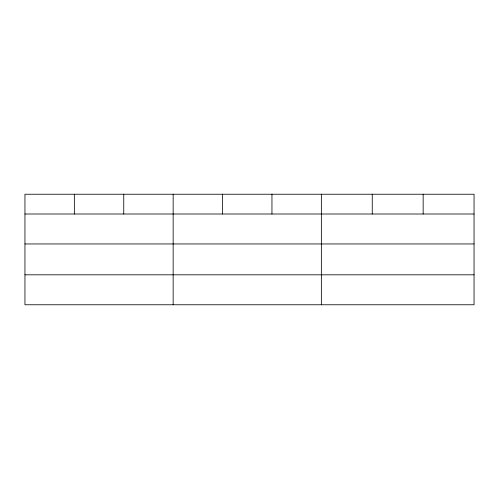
<?xml version="1.0" encoding="UTF-8"?>
<svg xmlns="http://www.w3.org/2000/svg" width="499" height="499" viewBox="0 0 499 499"><rect width="100%" height="100%" fill="white"/><g stroke="black" fill="none" stroke-linecap="round" stroke-linejoin="round"><path stroke-width="0.75" d="M474.05 243.955L474.05 194.236L24.95 194.236L24.95 304.764L474.05 304.764L474.05 243.955L24.95 243.955M24.95 214.002L474.05 214.002M24.95 274.812L474.05 274.812M423.152 194.236L423.152 214.002M372.254 194.236L372.254 214.002M321.356 194.236L321.356 304.764M271.955 194.236L271.955 214.002M222.554 194.236L222.554 214.002M173.153 194.236L173.153 304.764M123.752 194.236L123.752 214.002M74.351 194.236L74.351 214.002"/></g></svg>
